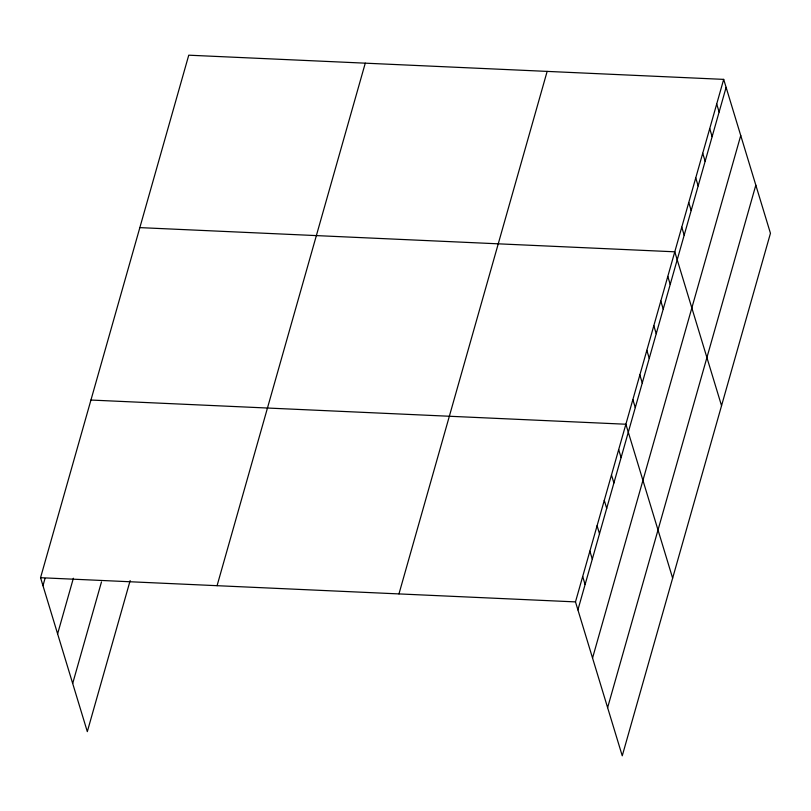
<?xml version="1.0" encoding="UTF-8"?>
<svg xmlns="http://www.w3.org/2000/svg" width="811" height="811" viewBox="0 0 811 811"><rect width="100%" height="100%" fill="white"/><g stroke="black" fill="none" stroke-linecap="round" stroke-linejoin="round"><path stroke-width="1.22" d="M130.166 580.554L87.314 731.623L40.55 577.706L188.75 55.189L723.686 79.377L770.45 233.294L622.25 755.811L575.486 601.894L723.686 79.377M42.973 585.684L45.031 578.436M57.611 633.847L73.375 578.253M72.686 683.46L101.476 581.943M217.074 585.684L365.274 63.167M398.961 593.905L547.151 71.398M577.908 609.872L726.109 87.365M592.547 658.035L740.747 135.518M607.621 707.648L755.822 185.141M139.847 227.617L674.782 251.805L721.547 405.723M90.933 400.046L625.879 424.234L672.643 578.162M40.55 577.706L575.486 601.894M716.701 104.011L719.124 111.989M709.716 128.645L712.139 136.623M702.721 153.279L705.154 161.257M695.737 177.913L698.159 185.891M688.752 202.537L691.175 210.525M681.767 227.171L684.19 235.16M667.798 276.439L670.221 284.418M660.803 301.074L663.236 309.052M653.818 325.708L656.241 333.686M646.833 350.342L649.256 358.32M639.849 374.966L642.271 382.954M632.864 399.6L635.287 407.588M618.671 449.618L621.104 457.597M611.474 474.993L613.907 482.981M604.276 500.377L606.709 508.355M597.078 525.751L599.511 533.739M589.881 551.135L592.304 559.114M582.683 576.509L585.106 584.498"/></g></svg>
